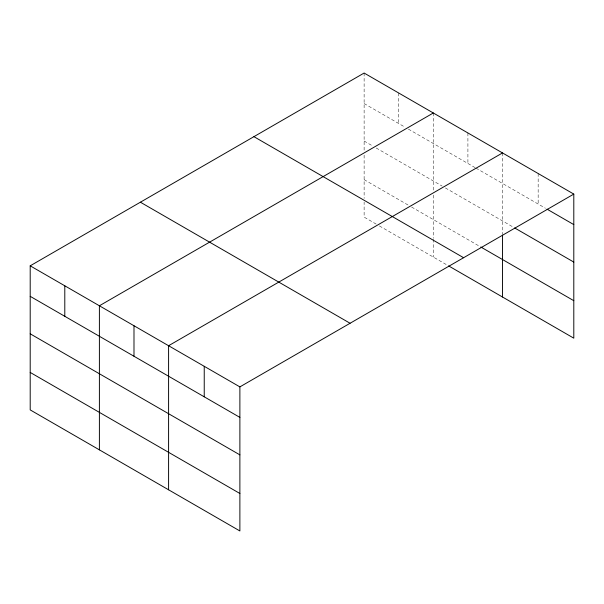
<?xml version="1.0" encoding="UTF-8"?>
<svg xmlns="http://www.w3.org/2000/svg" width="604" height="604" viewBox="0 0 604 604"><rect width="100%" height="100%" fill="white"/><g stroke="black" fill="none" stroke-linecap="round" stroke-linejoin="round"><path stroke-width="0.45" stroke-dasharray="3.02 2.27" d="M364.121 103.548L405.156 127.24M408.372 129.097L475.152 167.648M475.96 168.116L545.442 208.237M364.121 141.026L372.97 146.138M376.186 147.995L442.166 186.085M445.382 187.942L513.853 227.474M364.121 179.637L408.372 205.186M411.588 207.044L479.984 246.53M376.186 224.084L364.121 217.115L364.121 202.129M379.41 225.941L447.798 265.428M538.156 173.514L538.156 204.024M502.505 152.94L502.505 234.11M467.911 132.963L467.911 163.473M433.317 112.986L433.317 191.332M433.317 195.1L433.317 238.323M433.317 239.259L433.317 257.062M398.716 93.016L398.716 123.518M364.121 73.039L364.121 151.385M364.121 155.153L364.121 198.376"/><path stroke-width="0.91" d="M573.8 194.095L364.121 73.039L30.2 265.828L30.2 409.905L239.879 530.961L239.879 386.885L573.8 194.095L573.8 338.172L448.598 265.888M433.317 112.986L99.396 305.775L99.396 449.852M502.505 152.94L168.591 345.722L168.591 489.799M547.065 209.173L573.8 224.605M514.661 227.942L573.8 262.083M480.784 246.991L573.8 300.694M253.929 136.663L463.608 257.719M140.392 202.204L350.071 323.261M30.2 265.828L239.879 386.885M30.2 296.33L239.879 417.394M30.2 333.808L239.879 454.872M30.2 372.426L239.879 493.483M502.505 235.047L502.505 297.017M204.235 366.303L204.235 396.813M133.99 325.752L133.99 356.254M64.794 285.798L64.794 316.307"/></g></svg>
